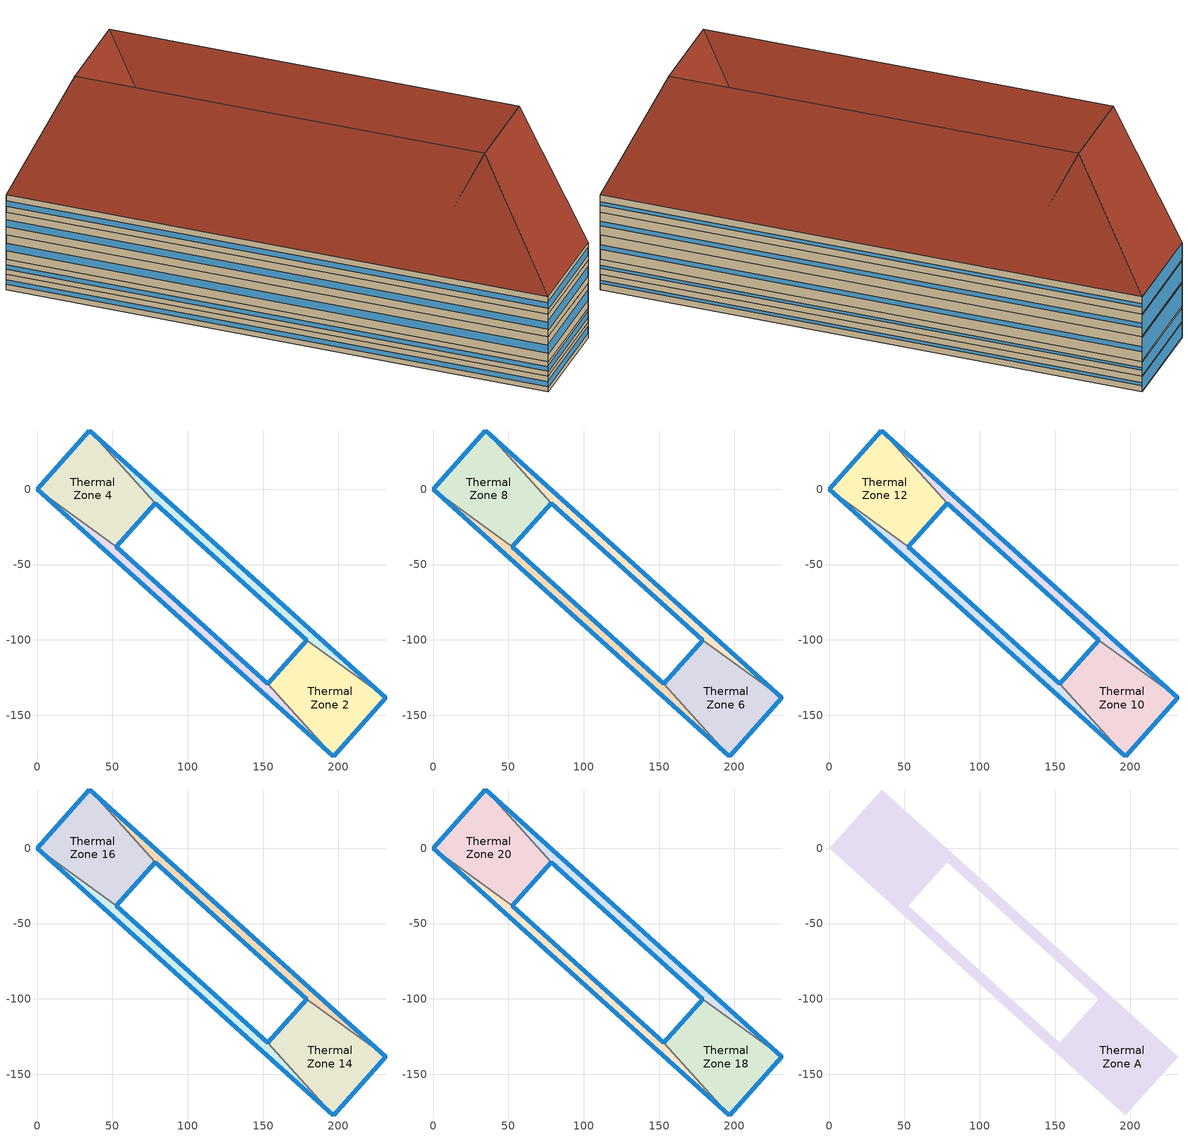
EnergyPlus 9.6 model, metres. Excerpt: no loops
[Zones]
Thermal Zone 1
 floor ground (ExtSlabCarpet): 0,0 52.41,-38.26 153.18,-128.99 196.7,-177.11 z0
 wall outside (Ext Wall): 153.18,-128.99 52.41,-38.26 / 0,0 196.7,-177.11 z0:8.35
 wall to Thermal Zone 4 (Interior Wall): 52.41,-38.26 0,0 z0:8.35
 wall to Thermal Zone 2 (Interior Wall): 196.7,-177.11 153.18,-128.99 z0:8.35
 window (Ext Window): 153.17,-128.98 52.42,-38.26 / 0.01,-0.01 196.7,-177.11 z2.88:5.47
Thermal Zone 2
 floor ground (ExtSlabCarpet): 153.18,-128.99 179.12,-100.17 231.54,-138.42 196.7,-177.11 z0
 wall outside (Ext Wall): 179.12,-100.17 153.18,-128.99 / 196.7,-177.11 231.54,-138.42 z0:8.35
 wall to Thermal Zone 3 (Interior Wall): 231.54,-138.42 179.12,-100.17 z0:8.35
 window (Ext Window): 179.12,-100.17 153.18,-128.98 / 196.71,-177.1 231.53,-138.43 z2.46:5.89
Thermal Zone 3
 floor ground (ExtSlabCarpet): 78.36,-9.44 34.83,38.69 231.54,-138.42 179.12,-100.17 z0
 wall outside (Ext Wall): 231.54,-138.42 34.83,38.69 / 78.36,-9.44 179.12,-100.17 z0:8.35
 wall to Thermal Zone 4 (Interior Wall): 34.83,38.69 78.36,-9.44 z0:8.35
 window (Ext Window): 231.53,-138.42 34.84,38.68 / 78.37,-9.45 179.12,-100.16 z3.38:4.97
Thermal Zone 4
 floor ground (ExtSlabCarpet): 34.83,38.69 78.36,-9.44 52.41,-38.26 0,0 z0
 wall outside (Ext Wall): 52.41,-38.26 78.36,-9.44 / 34.83,38.69 0,0 z0:8.35
 window (Ext Window): 52.42,-38.25 78.36,-9.45 / 34.83,38.68 0.01,0.01 z0.54:7.81
Thermal Zone 5
 floor to Thermal Zone 1 (Interior Floor): 0,0 52.41,-38.26 153.18,-128.99 196.7,-177.11 z8.35
 wall outside (Ext Wall): 153.18,-128.99 52.41,-38.26 / 0,0 196.7,-177.11 z8.35:16.12
 wall to Thermal Zone 8 (Interior Wall): 52.41,-38.26 0,0 z8.35:16.12
 wall to Thermal Zone 6 (Interior Wall): 196.7,-177.11 153.18,-128.99 z8.35:16.12
 window (Ext Window): 153.17,-128.98 52.42,-38.26 / 0.01,-0.01 196.7,-177.11 z11.03:13.44
Thermal Zone 6
 floor to Thermal Zone 2 (Interior Floor): 153.18,-128.99 179.12,-100.17 231.54,-138.42 196.7,-177.11 z8.35
 wall outside (Ext Wall): 179.12,-100.17 153.18,-128.99 / 196.7,-177.11 231.54,-138.42 z8.35:16.12
 wall to Thermal Zone 7 (Interior Wall): 231.54,-138.42 179.12,-100.17 z8.35:16.12
 window (Ext Window): 179.12,-100.17 153.18,-128.98 / 196.71,-177.1 231.53,-138.43 z10.64:13.83
Thermal Zone 7
 floor to Thermal Zone 3 (Interior Floor): 78.36,-9.44 34.83,38.69 231.54,-138.42 179.12,-100.17 z8.35
 wall outside (Ext Wall): 231.54,-138.42 34.83,38.69 / 78.36,-9.44 179.12,-100.17 z8.35:16.12
 wall to Thermal Zone 8 (Interior Wall): 34.83,38.69 78.36,-9.44 z8.35:16.12
 window (Ext Window): 231.53,-138.42 34.84,38.68 / 78.37,-9.45 179.12,-100.16 z11.5:12.97
Thermal Zone 8
 floor to Thermal Zone 4 (Interior Floor): 34.83,38.69 78.36,-9.44 52.41,-38.26 0,0 z8.35
 wall outside (Ext Wall): 52.41,-38.26 78.36,-9.44 / 34.83,38.69 0,0 z8.35:16.12
 window (Ext Window): 52.42,-38.25 78.36,-9.45 / 34.83,38.68 0.01,0.01 z8.86:15.61
Thermal Zone 9
 floor to Thermal Zone 5 (Interior Floor): 0,0 52.41,-38.26 153.18,-128.99 196.7,-177.11 z16.12
 wall outside (Ext Wall): 153.18,-128.99 52.41,-38.26 / 0,0 196.7,-177.11 z16.12:29.26
 wall to Thermal Zone 12 (Interior Wall): 52.41,-38.26 0,0 z16.12:29.26
 wall to Thermal Zone 10 (Interior Wall): 196.7,-177.11 153.18,-128.99 z16.12:29.26
 window (Ext Window): 153.17,-128.98 52.42,-38.26 / 0.01,-0.01 196.7,-177.11 z20.65:24.73
Thermal Zone 10
 floor to Thermal Zone 6 (Interior Floor): 153.18,-128.99 179.12,-100.17 231.54,-138.42 196.7,-177.11 z16.12
 wall outside (Ext Wall): 179.12,-100.17 153.18,-128.99 / 196.7,-177.11 231.54,-138.42 z16.12:29.26
 wall to Thermal Zone 11 (Interior Wall): 231.54,-138.42 179.12,-100.17 z16.12:29.26
 window (Ext Window): 179.12,-100.17 153.18,-128.98 / 196.71,-177.1 231.53,-138.43 z20:25.38
Thermal Zone 11
 floor to Thermal Zone 7 (Interior Floor): 78.36,-9.44 34.83,38.69 231.54,-138.42 179.12,-100.17 z16.12
 wall outside (Ext Wall): 231.54,-138.42 34.83,38.69 / 78.36,-9.44 179.12,-100.17 z16.12:29.26
 wall to Thermal Zone 12 (Interior Wall): 34.83,38.69 78.36,-9.44 z16.12:29.26
 window (Ext Window): 231.53,-138.42 34.84,38.68 / 78.37,-9.45 179.12,-100.16 z21.44:23.94
Thermal Zone 12
 floor to Thermal Zone 8 (Interior Floor): 34.83,38.69 78.36,-9.44 52.41,-38.26 0,0 z16.12
 wall outside (Ext Wall): 52.41,-38.26 78.36,-9.44 / 34.83,38.69 0,0 z16.12:29.26
 window (Ext Window): 52.42,-38.25 78.36,-9.45 / 34.83,38.68 0.01,0.01 z16.97:28.41
Thermal Zone 13
 floor to Thermal Zone 9 (Interior Floor): 0,0 52.41,-38.26 153.18,-128.99 196.7,-177.11 z29.26
 wall outside (Ext Wall): 153.18,-128.99 52.41,-38.26 / 0,0 196.7,-177.11 z29.26:41.27
 wall to Thermal Zone 16 (Interior Wall): 52.41,-38.26 0,0 z29.26:41.27
 wall to Thermal Zone 14 (Interior Wall): 196.7,-177.11 153.18,-128.99 z29.26:41.27
 window (Ext Window): 153.17,-128.98 52.42,-38.26 / 0.01,-0.01 196.7,-177.11 z33.4:37.13
Thermal Zone 14
 floor to Thermal Zone 10 (Interior Floor): 153.18,-128.99 179.12,-100.17 231.54,-138.42 196.7,-177.11 z29.26
 wall outside (Ext Wall): 179.12,-100.17 153.18,-128.99 / 196.7,-177.11 231.54,-138.42 z29.26:41.27
 wall to Thermal Zone 15 (Interior Wall): 231.54,-138.42 179.12,-100.17 z29.26:41.27
 window (Ext Window): 179.12,-100.17 153.18,-128.98 / 196.71,-177.1 231.53,-138.43 z32.8:37.73
Thermal Zone 15
 floor to Thermal Zone 11 (Interior Floor): 78.36,-9.44 34.83,38.69 231.54,-138.42 179.12,-100.17 z29.26
 wall outside (Ext Wall): 231.54,-138.42 34.83,38.69 / 78.36,-9.44 179.12,-100.17 z29.26:41.27
 wall to Thermal Zone 16 (Interior Wall): 34.83,38.69 78.36,-9.44 z29.26:41.27
 window (Ext Window): 231.53,-138.42 34.84,38.68 / 78.37,-9.45 179.12,-100.16 z34.12:36.41
Thermal Zone 16
 floor to Thermal Zone 12 (Interior Floor): 34.83,38.69 78.36,-9.44 52.41,-38.26 0,0 z29.26
 wall outside (Ext Wall): 52.41,-38.26 78.36,-9.44 / 34.83,38.69 0,0 z29.26:41.27
 window (Ext Window): 52.42,-38.25 78.36,-9.45 / 34.83,38.68 0.01,0.01 z30.04:40.49
Thermal Zone 17
 floor to Thermal Zone 13 (Interior Floor): 0,0 52.41,-38.26 153.18,-128.99 196.7,-177.11 z41.27
 wall outside (Ext Wall): 153.18,-128.99 52.41,-38.26 / 0,0 196.7,-177.11 z41.27:50.49
 wall to Thermal Zone 20 (Interior Wall): 52.41,-38.26 0,0 z41.27:50.49
 wall to Thermal Zone 18 (Interior Wall): 196.7,-177.11 153.18,-128.99 z41.27:50.49
 window (Ext Window): 153.17,-128.98 52.42,-38.26 / 0.01,-0.01 196.7,-177.11 z44.45:47.31
Thermal Zone 18
 floor to Thermal Zone 14 (Interior Floor): 153.18,-128.99 179.12,-100.17 231.54,-138.42 196.7,-177.11 z41.27
 wall outside (Ext Wall): 179.12,-100.17 153.18,-128.99 / 196.7,-177.11 231.54,-138.42 z41.27:50.49
 wall to Thermal Zone 19 (Interior Wall): 231.54,-138.42 179.12,-100.17 z41.27:50.49
 window (Ext Window): 179.12,-100.17 153.18,-128.98 / 196.71,-177.1 231.53,-138.43 z43.99:47.77
Thermal Zone 19
 floor to Thermal Zone 15 (Interior Floor): 78.36,-9.44 34.83,38.69 231.54,-138.42 179.12,-100.17 z41.27
 wall outside (Ext Wall): 231.54,-138.42 34.83,38.69 / 78.36,-9.44 179.12,-100.17 z41.27:50.49
 wall to Thermal Zone 20 (Interior Wall): 34.83,38.69 78.36,-9.44 z41.27:50.49
 window (Ext Window): 231.53,-138.42 34.84,38.68 / 78.37,-9.45 179.12,-100.16 z45:46.76
Thermal Zone 20
 floor to Thermal Zone 16 (Interior Floor): 34.83,38.69 78.36,-9.44 52.41,-38.26 0,0 z41.27
 wall outside (Ext Wall): 52.41,-38.26 78.36,-9.44 / 34.83,38.69 0,0 z41.27:50.49
 window (Ext Window): 52.42,-38.25 78.36,-9.45 / 34.83,38.68 0.01,0.01 z41.87:49.89
Thermal Zone A
 floor to Thermal Zone 17 (Interior Floor): 0,0 52.41,-38.26 153.18,-128.99 196.7,-177.11 z50.49
 floor to Thermal Zone 18 (Interior Floor): 153.18,-128.99 179.12,-100.17 231.54,-138.42 196.7,-177.11 z50.49
 floor to Thermal Zone 19 (Interior Floor): 78.36,-9.44 34.83,38.69 231.54,-138.42 179.12,-100.17 z50.49
 floor to Thermal Zone 20 (Interior Floor): 34.83,38.69 78.36,-9.44 52.41,-38.26 0,0 z50.49
 roof outside (Ext Roof): 196.7,-177.11,50.49 174.94,-153.05,118.17 26.2,-19.13,118.17 0,0,50.49; 174.94,-153.05,118.17 153.18,-128.99,50.49 52.41,-38.26,50.49 26.2,-19.13,118.17; 231.54,-138.42,50.49 205.33,-119.29,118.17 174.94,-153.05,118.17 196.7,-177.11,50.49; 205.33,-119.29,118.17 179.12,-100.17,50.49 153.18,-128.99,50.49 174.94,-153.05,118.17; 34.83,38.69,50.49 56.59,14.63,118.17 205.33,-119.29,118.17 231.54,-138.42,50.49; 56.59,14.63,118.17 78.36,-9.44,50.49 179.12,-100.17,50.49 205.33,-119.29,118.17; 0,0,50.49 26.2,-19.13,118.17 56.59,14.63,118.17 34.83,38.69,50.49; 26.2,-19.13,118.17 52.41,-38.26,50.49 78.36,-9.44,50.49 56.59,14.63,118.17
[Building]
Building 1: North Axis {deg}=-0
[Site:Location]
Washington Dc Dulles IntL Ar: Latitude {deg}=38.98; Longitude {deg}=-77.47; Time Zone {hr}=-5; Elevation {m}=82
[SizingPeriod:DesignDay] Day of Month=21; Dry-Bulb Temperature Range Modifier Type=DefaultMultipliers; Barometric Pressure {Pa}=86790; Rain Indicator=No; Snow Indicator=No; Daylight Saving Time Indicator=No; Begin Environment Reset Mode=FullResetAtBeginEnvironment
Name | Month | Day Type | Maximum Dry-Bulb Temperature {C} | Daily Dry-Bulb Temperature Range {deltaC} | Humidity Condition Type | Wetbulb or DewPoint at Maximum Dry-Bulb {C} | Wind Speed {m/s} | Wind Direction {deg} | Solar Model Indicator | ASHRAE Clear Sky Optical Depth for Beam Irradiance (taub) | ASHRAE Clear Sky Optical Depth for Diffuse Irradiance (taud) | Enthalpy at Maximum Dry-Bulb {J/kg} | Sky Clearness
SALT-LAKE-CITY-IAP Ann Clg .4% Condns DB=>MWB | 7 | SummerDesignDay | 36.5 | 14.4 | Wetbulb | 17.1 | 5 | 340 | ASHRAETau | 0.339 | 2.366
SALT-LAKE-CITY-IAP Ann Clg .4% Condns DP=>MDB | 7 | SummerDesignDay | 22.5 | 14.4 | Dewpoint | 15.6 | 5 | 340 | ASHRAETau | 0.339 | 2.366
SALT-LAKE-CITY-IAP Ann Clg .4% Condns Enth=>MDB | 7 | SummerDesignDay | 30.8 | 14.4 | Enthalpy |  | 5 | 340 | ASHRAETau | 0.339 | 2.366 | 59300
SALT-LAKE-CITY-IAP Ann Clg .4% Condns WB=>MDB | 7 | SummerDesignDay | 31.2 | 14.4 | Wetbulb | 19 | 5 | 340 | ASHRAETau | 0.339 | 2.366
SALT-LAKE-CITY-IAP Ann Htg 99.6% Condns DB | 1 | WinterDesignDay | -12.4 | 0 | Wetbulb | -12.4 | 2.6 | 140 | ASHRAEClearSky |  |  |  | 0
SALT-LAKE-CITY-IAP Ann Htg Wind 99.6% Condns WS=>MCDB | 1 | WinterDesignDay | 6.8 | 0 | Wetbulb | 6.8 | 12.4 | 140 | ASHRAEClearSky |  |  |  | 0
SALT-LAKE-CITY-IAP Ann Hum_n 99.6% Condns DP=>MCDB | 1 | WinterDesignDay | -10.7 | 0 | Dewpoint | -16.2 | 2.6 | 140 | ASHRAEClearSky |  |  |  | 0
[Material] Thermal Absorptance=0.9
Name | Roughness | Thickness m | Conductivity W/m-K | Density kg/m3 | Specific Heat J/kg-K | Solar Absorptance | Visible Absorptance
wall concrete | MediumRough | 0.398 | 0.5 | 2243 | 837 | 0.65 | 0.65
roof concrete | MediumRough | 0.401 | 0.5 | 2243 | 837 | 0.65 | 0.65
Wall Insulation [37] | MediumRough | 0.0681 | 0.0432 | 91 | 837 | 0.5 | 0.5
Roof Insulation [25] | MediumRough | 0.263 | 0.049 | 265 | 836.8 | 0.7 | 0.7
F16 Acoustic tile | MediumSmooth | 0.0191 | 0.06 | 368 | 590 | 0.3 | 0.3
M11 100mm lightweight concrete | MediumRough | 0.1016 | 0.53 | 1280 | 840 | 0.5 | 0.5
MAT-CC05 4 HW CONCRETE | Rough | 0.1016 | 1.311 | 2240 | 836.8 | 0.85 | 0.85
G01a 19mm gypsum board | MediumSmooth | 0.019 | 0.16 | 800 | 1090 | 0.4 | 0.4
[Material:AirGap]
Name | Thermal Resistance m2-K/W
F04 Wall air space resistance | 0.15
F05 Ceiling air space resistance | 0.18
[Material:NoMass]
CP02 CARPET PAD: Roughness=Smooth; Thermal Resistance m2-K/W=0.1; Thermal Absorptance=0.9; Solar Absorptance=0.8; Visible Absorptance=0.8
[WindowMaterial:SimpleGlazingSystem]
Window Material Simple Glazing System: U-Factor W/m2-K=1.51; Solar Heat Gain Coefficient=0.25
[Construction]
Ext Roof: roof concrete, Roof Insulation [25]
Ext Wall: wall concrete, Wall Insulation [37]
Ext Window: Window Material Simple Glazing System
ExtSlabCarpet: MAT-CC05 4 HW CONCRETE, CP02 CARPET PAD
Interior Floor: F16 Acoustic tile, F05 Ceiling air space resistance, M11 100mm lightweight concrete
Interior Wall: G01a 19mm gypsum board, F04 Wall air space resistance, G01a 19mm gypsum board
[Zone]
Thermal Zone 1; Thermal Zone 2; Thermal Zone 3; Thermal Zone 4: 42, 0, 0, 0, , 1, , , , , , Yes
Thermal Zone 5; Thermal Zone 6; Thermal Zone 7; Thermal Zone 8: 42, 0, 0, 8.35, , 1, , , , , , Yes
Thermal Zone 9; Thermal Zone 10; Thermal Zone 11; Thermal Zone 12: 42, 0, 0, 16.12, , 1, , , , , , Yes
Thermal Zone 13; Thermal Zone 14; Thermal Zone 15; Thermal Zone 16: 42, 0, 0, 29.26, , 1, , , , , , Yes
Thermal Zone 17; Thermal Zone 18; Thermal Zone 19; Thermal Zone 20: 42, 0, 0, 41.27, , 1, , , , , , Yes
Thermal Zone A: 42, 0, 0, 50.49, , 1, , , , , , No
[ZoneList]
Availability Manager Night Cycle 1 Cooling Control Zones List; Availability Manager Night Cycle 1 Heating Control Zones List; Availability Manager Night Cycle 1 Heating Zone Fans Only Zones List: Thermal Zone 1, Thermal Zone 2, Thermal Zone 3
Availability Manager Night Cycle 2 Cooling Control Zones List; Availability Manager Night Cycle 2 Heating Control Zones List; Availability Manager Night Cycle 2 Heating Zone Fans Only Zones List: Thermal Zone 4, Thermal Zone 5
Availability Manager Night Cycle 3 Cooling Control Zones List; Availability Manager Night Cycle 3 Heating Control Zones List; Availability Manager Night Cycle 3 Heating Zone Fans Only Zones List: Thermal Zone 6, Thermal Zone 7
Availability Manager Night Cycle 4 Cooling Control Zones List; Availability Manager Night Cycle 4 Heating Control Zones List; Availability Manager Night Cycle 4 Heating Zone Fans Only Zones List: Thermal Zone 8, Thermal Zone 9, Thermal Zone 10, Thermal Zone 11, Thermal Zone 12, Thermal Zone 13, Thermal Zone 14, Thermal Zone 15, Thermal Zone 16, Thermal Zone 17, Thermal Zone 18, Thermal Zone 19, Thermal Zone 20
[AvailabilityManager:NightCycle] Applicability Schedule=Always On Discrete; Fan Schedule=Always On Discrete hvac_library; Control Type=CycleOnAnyCoolingOrHeatingZone; Thermostat Tolerance deltaC=1; Cycling Run Time Control Type=FixedRunTime; Cycling Run Time s=3600
Name | Cooling Control Zone or Zone List | Heating Control Zone or Zone List | Heating Zone Fans Only Zone or Zone List
Availability Manager Night Cycle 1 | Availability Manager Night Cycle 1 Cooling Control Zones List | Availability Manager Night Cycle 1 Heating Control Zones List | Availability Manager Night Cycle 1 Heating Zone Fans Only Zones List
Availability Manager Night Cycle 2 | Availability Manager Night Cycle 2 Cooling Control Zones List | Availability Manager Night Cycle 2 Heating Control Zones List | Availability Manager Night Cycle 2 Heating Zone Fans Only Zones List
Availability Manager Night Cycle 3 | Availability Manager Night Cycle 3 Cooling Control Zones List | Availability Manager Night Cycle 3 Heating Control Zones List | Availability Manager Night Cycle 3 Heating Zone Fans Only Zones List
Availability Manager Night Cycle 4 | Availability Manager Night Cycle 4 Cooling Control Zones List | Availability Manager Night Cycle 4 Heating Control Zones List | Availability Manager Night Cycle 4 Heating Zone Fans Only Zones List
[AvailabilityManager:Scheduled] Schedule=Always On Discrete
Air Loop HVAC Outdoor Air System 1 Availability Manager; Air Loop HVAC Outdoor Air System 2 Availability Manager; Air Loop HVAC Outdoor Air System 3 Availability Manager; Air Loop HVAC Outdoor Air System 4 Availability Manager
[Schedule:Constant]
Always On Discrete; Always On Discrete hvac_library: 1
